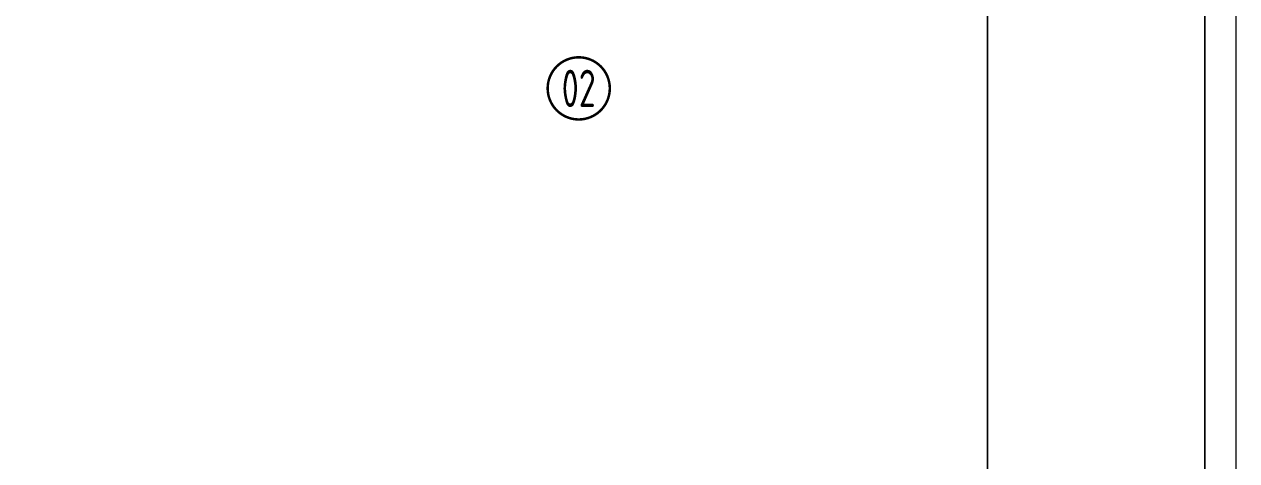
# Model space of a CAD drawing. Extents: x -1201378 to 2367219, y -619313 to 244905.
# Drawn here: x -122940 to -103427, y -598275 to -591256 of the extents above; entities that cross this region are included whole.
import ezdxf
from ezdxf.enums import TextEntityAlignment as Align

# ---------------------------------------------------------------- set-up
doc = ezdxf.new("R2010")
doc.units = 0
doc.header["$LTSCALE"] = 1000
doc.layers.get('0').update_dxf_attribs({"linetype": 'CONTINUOUS'})
doc.layers.get('Defpoints').update_dxf_attribs({"linetype": 'CONTINUOUS'})
doc.layers.add('0-cxFrame', color=155, linetype='CONTINUOUS')
doc.layers.add('0-cxText', color=131, linetype='CONTINUOUS', lineweight=25)
doc.layers.add('THIN', color=7, linetype='CONTINUOUS', lineweight=0)
doc.styles.add('cx_tuming', font='simhei.ttf')
doc.styles.add('cx_tuqian1', font='')
doc.styles.add('TSSD_Num', font='tssdeng.shx', dxfattribs={"width": 0.7, "bigfont": 'Hztxt.shx'})
doc.styles.add('黑体', font='simhei.ttf', dxfattribs={"width": 0.8})
doc.styles.get('cx_tuqian1').set_extended_font_data('SimSun')

# ---------------------------------------------------------------- blocks, each defined once
blk = doc.blocks.new('ts_idx1')
at = {"color": 0, "linetype": 'ByBlock', "lineweight": -2, "const_width": 0.04}
blk.add_lwpolyline([(-0.5, 0, 1), (0.5, 0, 1)], format="xyb", close=True, dxfattribs=at)
at = {"color": 0, "linetype": 'ByBlock', "lineweight": -2, "style": 'TSSD_Num', "width": 0.7}
blk.add_attdef('A', text='', height=0.6, dxfattribs=at).set_placement((0, 0), align=Align.MIDDLE_CENTER)
blk = doc.blocks.new('zjcx_T0(Dragon)')
at = {"layer": '0-cxFrame', "const_width": 50}
blk.add_lwpolyline([(0, 82100), (-7000, 82100), (-7000, 0), (0, 0)], close=True, dxfattribs=at)
blk = doc.blocks.new('TK22.A0 L(Dragon)')
at = {"layer": '0-cxFrame', "color": 7, "const_width": 0.5}
blk.add_lwpolyline([(0, 0), (-1486, 0), (-1486, 841), (0, 841)], close=True, dxfattribs=at)
at = {"layer": '0-cxFrame', "const_width": 0.5}
for points in [[(-80, 10), (-1466, 10), (-1466, 831), (-80, 831)], [(-10, 10), (-80, 10), (-80, 831), (-10, 831)]]:
    blk.add_lwpolyline(points, close=True, dxfattribs=at)
at = {"layer": '0-cxFrame', "xscale": 0.009999999999999998, "yscale": 0.009999999999999998, "zscale": 0.009999999999999998}
blk.add_blockref('zjcx_T0(Dragon)', (-10, 10), dxfattribs=at)
at = {"style": '黑体', "flags": 4}
blk.add_attdef('图幅', text='', height=3.3, dxfattribs=at).set_placement((-40, 3), align=Align.RIGHT)
at = {"layer": '0-cxText', "flags": 4}
for tag, height, style, p in [('建设单位', 3.5, 'cx_tuming', (-45, 240)), ('项目名称', 3.5, 'cx_tuming', (-45, 210)), ('子项名称', 3.5, 'cx_tuming', (-45, 180)), ('工程编号', 3.3, 'cx_tuqian1', (-35, 165)), ('图名1', 3.5, 'cx_tuming', (-45, 87)), ('图名2', 3.5, 'cx_tuming', (-45, 79)), ('图名3', 3.5, 'cx_tuming', (-45, 71)), ('出图日期', 3.3, 'cx_tuqian1', (-39, 60)), ('专业', 3.3, 'cx_tuqian1', (-55, 52)), ('图号', 3.3, 'cx_tuqian1', (-55, 44)), ('版次', 3.3, 'cx_tuqian1', (-20, 44))]:
    blk.add_attdef(tag, text='', height=height, dxfattribs=dict(at, style=style)).set_placement(p, align=Align.MIDDLE)
at = {"layer": 'Defpoints', "color": 6, "flags": 4}
for tag, height, style, p in [('tufu', 3.3, '黑体', (-12, 12)), ('dwfname', 4, 'cx_tuqian1', (-80, 3))]:
    blk.add_attdef(tag, text='', height=height, dxfattribs=dict(at, style=style)).set_placement(p, align=Align.RIGHT)

msp = doc.modelspace()

# ---------------------------------------------------------------- block references
at = {"layer": '0-cxFrame', "xscale": 50, "yscale": 50, "zscale": 50}
msp.add_blockref('TK22.A0 L(Dragon)', (-103439.2, -619300.1), dxfattribs=at)
at = {"layer": 'THIN'}
ref = msp.add_blockref('ts_idx1', (-114016.5, -592286.8), dxfattribs=dict(at, xscale=999.9999800000003, yscale=999.9999800000003, zscale=999.9999800000003))
ref.add_attrib('1', '02', dxfattribs={"height": 600, "style": 'TSSD_Num', "width": 0.7}).set_placement((-114016.5, -592286.8), align=Align.MIDDLE_CENTER)

doc.saveas('drawing.dxf')
